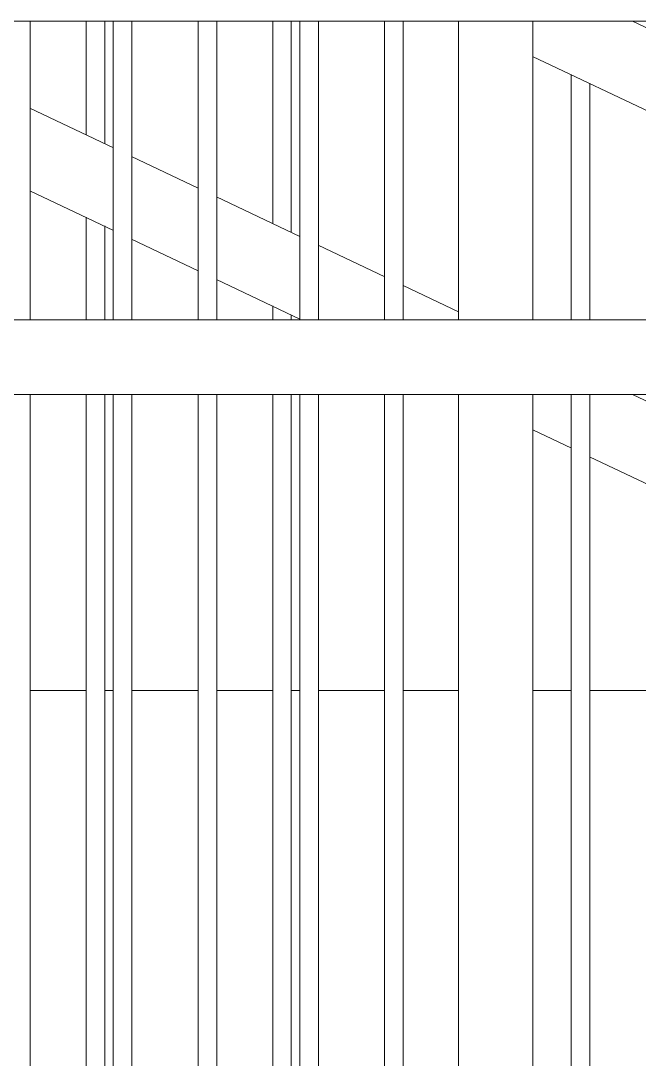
# Model space of a CAD drawing. Header units: millimetres. Extents: x -515342 to 330399, y -224905 to 507333.
# Drawn here: x 202503 to 202834, y -51497 to -50941 of the extents above; entities that cross this region are included whole.
import ezdxf

# ---------------------------------------------------------------- set-up
doc = ezdxf.new("R2010")
doc.units = ezdxf.units.MM
doc.layers.get('0').update_dxf_attribs({"lineweight": 0})
doc.layers.add('Ограждение', color=7, linetype='Continuous', lineweight=0)
doc.layers.add('Стены штриховка поверхности', color=7, linetype='Continuous', lineweight=0)

# ---------------------------------------------------------------- blocks, each defined once
blk = doc.blocks.new('Ограждение - АР_Ограждение_Балясина_D40_900-V31-Фасад Д-А_')
at = {"layer": 'Ограждение'}
for p, q in [((7134.5, 28), (7134.5, 188.19)), ((7174.5, 188.17), (7174.5, 28)), ((7134.5, -672), (7134.5, -11.81)), ((7174.5, -11.83), (7174.5, -672))]:
    blk.add_line(p, q, dxfattribs=at)
blk = doc.blocks.new('Ограждение - АР_Ограждение_Балясина_10-V32-Фасад Д-А_')
at = {"layer": 'Ограждение'}
for p, q in [((7049.5, 28), (7049.5, 188.21)), ((7059.5, 188.21), (7059.5, 28)), ((7049.5, -587.26), (7049.5, -11.79)), ((7059.5, -11.79), (7059.5, -592.01))]:
    blk.add_line(p, q, dxfattribs=at)
blk = doc.blocks.new('Ограждение - АР_Ограждение_Балясина_10-V33-Фасад Д-А_')
at = {"layer": 'Ограждение'}
for p, q in [((6949.5, 28), (6949.5, 188)), ((6959.5, 188), (6959.5, 28)), ((6949.5, -539.76), (6949.5, -12)), ((6959.5, -12), (6959.5, -544.51))]:
    blk.add_line(p, q, dxfattribs=at)
blk = doc.blocks.new('Ограждение - Ограждение-9706166-Фасад Д-А_')
for name in ['Ограждение - АР_Ограждение_Балясина_10-V33-Фасад Д-А_', 'Ограждение - АР_Ограждение_Балясина_10-V32-Фасад Д-А_', 'Ограждение - АР_Ограждение_Балясина_D40_900-V31-Фасад Д-А_']:
    blk.add_blockref(name, (0, 0))
blk = doc.blocks.new('Тип перил - Перила_Внутренний_-9706296-Фасад Д-А_')
at = {"layer": 'Ограждение'}
for p, q in [((7249.63, 177.68), (7227.89, 188)), ((7174.32, 169.17), (7249.63, 133.39))]:
    blk.add_line(p, q, dxfattribs=at)
blk = doc.blocks.new('Ограждение - АР_Ограждение_Балясина_10-V40-Фасад Д-А_')
at = {"layer": 'Ограждение'}
for p, q in [((7035, 188.22), (7035, 79.62)), ((7045, 74.87), (7045, 188.21)), ((7035, 35.53), (7035, 28)), ((7045, 28), (7045, 30.78)), ((7035, -11.78), (7035, -580.38)), ((7045, -585.12), (7045, -11.79))]:
    blk.add_line(p, q, dxfattribs=at)
blk = doc.blocks.new('Ограждение - АР_Ограждение_Балясина_10-V41-Фасад Д-А_')
at = {"layer": 'Ограждение'}
for p, q in [((6935, 188), (6935, 127.12)), ((6945, 122.37), (6945, 188)), ((6935, 83.07), (6935, 28)), ((6945, 28), (6945, 78.32)), ((6935, -12), (6935, -532.88)), ((6945, -537.62), (6945, -12))]:
    blk.add_line(p, q, dxfattribs=at)
blk = doc.blocks.new('Ограждение - Ограждение-9707695-Фасад Д-А_')
for name in ['Ограждение - АР_Ограждение_Балясина_10-V41-Фасад Д-А_', 'Ограждение - АР_Ограждение_Балясина_10-V40-Фасад Д-А_']:
    blk.add_blockref(name, (0, 0))
blk = doc.blocks.new('Тип перил - Перила_Внутренний_-9707720-Фасад Д-А_')
at = {"layer": 'Ограждение'}
for p, q in [((6949.63, 120.18), (6904.87, 141.43)), ((6995.13, 98.57), (6959.37, 115.55)), ((6904.87, 97.15), (6949.63, 75.89)), ((7049.63, 72.68), (7004.87, 93.93)), ((6959.37, 71.26), (6995.13, 54.28)), ((7095.13, 51.07), (7059.37, 68.05)), ((7004.87, 49.65), (7049.63, 28.39)), ((7134.5, 32.36), (7104.87, 46.43)), ((7249.63, -22.32), (7227.89, -12)), ((7174.5, -30.92), (7195.13, -40.72)), ((7204.87, -45.35), (7249.63, -66.61))]:
    blk.add_line(p, q, dxfattribs=at)
blk = doc.blocks.new('Ограждение - АР_Ограждение_Балясина_10-V47-Фасад Д-А_')
at = {"layer": 'Ограждение'}
for p, q in [((6905, 188), (6905, 28)), ((6905, -12), (6905, -518.62))]:
    blk.add_line(p, q, dxfattribs=at)
blk = doc.blocks.new('Ограждение - АР_Ограждение_Балясина_10-V48-Фасад Д-А_')
at = {"layer": 'Ограждение'}
for p, q in [((6995, 28), (6995, 188.23)), ((7005, 188.23), (7005, 28)), ((6995, -561.38), (6995, -11.77)), ((7005, -11.77), (7005, -566.12))]:
    blk.add_line(p, q, dxfattribs=at)
blk = doc.blocks.new('Ограждение - АР_Ограждение_Балясина_10-V49-Фасад Д-А_')
at = {"layer": 'Ограждение'}
for p, q in [((7095, 28), (7095, 188.2)), ((7105, 188.2), (7105, 28)), ((7095, -608.88), (7095, -11.8)), ((7105, -11.8), (7105, -613.62))]:
    blk.add_line(p, q, dxfattribs=at)
blk = doc.blocks.new('Ограждение - АР_Ограждение_Балясина_10-V50-Фасад Д-А_')
at = {"layer": 'Ограждение'}
for p, q in [((7195, 28), (7195, 159.48)), ((7205, 154.73), (7205, 28)), ((7195, -656.38), (7195, -11.83)), ((7205, -11.84), (7205, -661.12))]:
    blk.add_line(p, q, dxfattribs=at)
blk = doc.blocks.new('Ограждение - АР_Ограждение_Балясина_10-V54-Фасад Д-А_')
at = {"layer": 'Ограждение'}
for p, q in [((7195, 28), (7195, 159.48)), ((7205, 154.73), (7205, 28)), ((7195, -656.38), (7195, -11.83)), ((7205, -11.84), (7205, -661.12))]:
    blk.add_line(p, q, dxfattribs=at)
blk = doc.blocks.new('Ограждение - АР_Ограждение_Балясина_10-V55-Фасад Д-А_')
at = {"layer": 'Ограждение'}
for p, q in [((7095, 28), (7095, 188.2)), ((7105, 188.2), (7105, 28)), ((7095, -608.88), (7095, -11.8)), ((7105, -11.8), (7105, -613.62))]:
    blk.add_line(p, q, dxfattribs=at)
blk = doc.blocks.new('Ограждение - АР_Ограждение_Балясина_10-V56-Фасад Д-А_')
at = {"layer": 'Ограждение'}
for p, q in [((6995, 28), (6995, 188.23)), ((7005, 188.23), (7005, 28)), ((6995, -561.38), (6995, -11.77)), ((7005, -11.77), (7005, -566.12))]:
    blk.add_line(p, q, dxfattribs=at)
blk = doc.blocks.new('Ограждение - АР_Ограждение_Балясина_10-V57-Фасад Д-А_')
at = {"layer": 'Ограждение'}
for p, q in [((6905, 188), (6905, 28)), ((6905, -12), (6905, -518.62))]:
    blk.add_line(p, q, dxfattribs=at)
blk = doc.blocks.new('Ограждение - Ограждение-9707916-Фасад Д-А_')
for name in ['Ограждение - АР_Ограждение_Балясина_10-V47-Фасад Д-А_', 'Ограждение - АР_Ограждение_Балясина_10-V57-Фасад Д-А_', 'Ограждение - АР_Ограждение_Балясина_10-V48-Фасад Д-А_', 'Ограждение - АР_Ограждение_Балясина_10-V56-Фасад Д-А_', 'Ограждение - АР_Ограждение_Балясина_10-V49-Фасад Д-А_', 'Ограждение - АР_Ограждение_Балясина_10-V55-Фасад Д-А_', 'Ограждение - АР_Ограждение_Балясина_10-V50-Фасад Д-А_', 'Ограждение - АР_Ограждение_Балясина_10-V54-Фасад Д-А_']:
    blk.add_blockref(name, (0, 0))
blk = doc.blocks.new('Тип верхнего поручня - Верхний поручень_Внутренний_-9972950-Фасад Д-А_')
at = {"layer": 'Ограждение'}
blk.add_line((6848.97, 188), (7719, 188), dxfattribs=at)
blk = doc.blocks.new('Тип перил - Перила_Внутренний_-9972971-Фасад Д-А_')
at = {"layer": 'Ограждение'}
for p, q in [((7719, 28), (6849, 28)), ((6849, -12), (7719, -12))]:
    blk.add_line(p, q, dxfattribs=at)
blk = doc.blocks.new('Ограждение - АР_Ограждение_Балясина_10-V110-Фасад Д-А_')
at = {"layer": 'Ограждение'}
for p, q in [((6995, 28), (6995, 188.23)), ((7005, 188.23), (7005, 28)), ((6995, -561.37), (6995, -11.77)), ((7005, -11.77), (7005, -566.12))]:
    blk.add_line(p, q, dxfattribs=at)
blk = doc.blocks.new('Ограждение - АР_Ограждение_Балясина_10-V111-Фасад Д-А_')
at = {"layer": 'Ограждение'}
for p, q in [((7095, 28), (7095, 188.2)), ((7105, 188.2), (7105, 28)), ((7095, -608.88), (7095, -11.8)), ((7105, -11.8), (7105, -613.62))]:
    blk.add_line(p, q, dxfattribs=at)
blk = doc.blocks.new('Ограждение - АР_Ограждение_Балясина_10-V112-Фасад Д-А_')
at = {"layer": 'Ограждение'}
for p, q in [((7195, 28), (7195, 159.48)), ((7205, 154.73), (7205, 28)), ((7195, -656.38), (7195, -11.83)), ((7205, -11.84), (7205, -661.12))]:
    blk.add_line(p, q, dxfattribs=at)
blk = doc.blocks.new('Ограждение - АР_Ограждение_Балясина_10-V114-Фасад Д-А_')
at = {"layer": 'Ограждение'}
for p, q in [((7195, 28), (7195, 159.48)), ((7205, 154.73), (7205, 28)), ((7195, -656.38), (7195, -11.83)), ((7205, -11.84), (7205, -661.12))]:
    blk.add_line(p, q, dxfattribs=at)
blk = doc.blocks.new('Ограждение - АР_Ограждение_Балясина_10-V115-Фасад Д-А_')
at = {"layer": 'Ограждение'}
for p, q in [((7095, 28), (7095, 188.2)), ((7105, 188.2), (7105, 28)), ((7095, -608.88), (7095, -11.8)), ((7105, -11.8), (7105, -613.62))]:
    blk.add_line(p, q, dxfattribs=at)
blk = doc.blocks.new('Ограждение - АР_Ограждение_Балясина_10-V116-Фасад Д-А_')
at = {"layer": 'Ограждение'}
for p, q in [((6995, 28), (6995, 188.23)), ((7005, 188.23), (7005, 28)), ((6995, -561.37), (6995, -11.77)), ((7005, -11.77), (7005, -566.12))]:
    blk.add_line(p, q, dxfattribs=at)
blk = doc.blocks.new('Ограждение - Ограждение-10129586-Фасад Д-А_')
for name in ['Ограждение - АР_Ограждение_Балясина_10-V47-Фасад Д-А_', 'Ограждение - АР_Ограждение_Балясина_10-V57-Фасад Д-А_', 'Ограждение - АР_Ограждение_Балясина_10-V110-Фасад Д-А_', 'Ограждение - АР_Ограждение_Балясина_10-V116-Фасад Д-А_', 'Ограждение - АР_Ограждение_Балясина_10-V111-Фасад Д-А_', 'Ограждение - АР_Ограждение_Балясина_10-V115-Фасад Д-А_', 'Ограждение - АР_Ограждение_Балясина_10-V112-Фасад Д-А_', 'Ограждение - АР_Ограждение_Балясина_10-V114-Фасад Д-А_']:
    blk.add_blockref(name, (0, 0))
blk = doc.blocks.new('СД_Люблино_Фасады_rvt-1-Фасад Д-А_')
at = {"layer": 'Стены штриховка поверхности', "true_color": 0xcacaca}
h = blk.add_hatch(dxfattribs=at)
h.set_pattern_fill('FP_9', color=9, style=0, pattern_type=2)
h.set_pattern_definition([(0, (7850, -3300), (0, 600), []), (90, (7850, -3300), (-600, 4e-14), [])])
h.paths.add_polyline_path([(7783.53, -672), (7800, -672), (7800, -521.67), (7795.67, -520.77), (7783.53, -518.41), (7777.61, -515.81), (7774.5, -512.7), (7774.5, -672)])
h.paths.add_polyline_path([(7320, -672), (7319.33, -99.71), (7304.87, -92.85), (7304.87, -672), (7319.33, -672)])
h.paths.add_polyline_path([(6950, -672), (7134.5, -672), (7134.5, -649.78), (6950, -562.14), (6950, -652)])
h.paths.add_polyline_path([(7295.13, -672), (7295.13, -88.22), (7259.37, -71.24), (7259.45, -672), (7261.3, -672)])
h.paths.add_polyline_path([(7734.5, -672), (7734.5, -176.5), (7659.37, -176.5), (7659.37, -672), (7667.48, -672)])
h.paths.add_polyline_path([(7649.63, -672), (7649.63, -176.5), (7559.37, -176.5), (7559.37, -672), (7586.78, -672)])
h.paths.add_polyline_path([(7244.87, -672), (7249.63, -672), (7249.63, -66.61), (7244.87, -64.35), (7244.87, -586.38)])
h.paths.add_polyline_path([(7380, -672), (7380, -128.53), (7369, -123.31), (7369, -672)])
h.paths.add_polyline_path([(7420, -672), (7435.13, -672), (7434.47, -154.41), (7420, -147.53), (7420, -586.38)])
h.paths.add_polyline_path([(7449.63, -672), (7449.63, -161.61), (7444.87, -159.35), (7444.87, -672)])
h.paths.add_polyline_path([(7459.37, -672), (7470, -672), (7469.02, -169.94), (7459.37, -167.8), (7459.37, -586.38)])
h.paths.add_polyline_path([(7235.13, -672), (7235.13, -59.72), (7204.87, -45.35), (7204.87, -661.07), (7227.89, -672)])
h.paths.add_polyline_path([(7549.63, -672), (7549.63, -176.5), (7510, -176.5), (7510, -672)])
h.paths.add_polyline_path([(7181.28, -672), (7174.5, -668.78), (7174.5, -672)])
h.paths.add_polyline_path([(7195.13, -656.43), (7195.13, -40.72), (7174.5, -30.92), (7174.5, -646.64)])
h.paths.add_polyline_path([(7134.5, -627.64), (7134.5, -12), (7104.87, -12), (7104.87, -613.57), (7116.24, -618.97)])
h.paths.add_polyline_path([(7095.13, -608.93), (7095.13, -12), (7059.37, -12), (7059.37, -591.95), (7087.23, -605.18)])
h.paths.add_polyline_path([(7049.63, -587.32), (7049.63, -12), (7044.87, -12), (7044.87, -585.07), (7047.64, -586.38)])
h.paths.add_polyline_path([(7035.13, -580.43), (7035.13, -12), (7004.87, -12), (7004.87, -566.07), (7029.21, -577.62)])
h.paths.add_polyline_path([(6995.13, -561.43), (6995.13, -12), (6959.37, -12), (6959.37, -544.45), (6971.18, -550.06)])
h.paths.add_polyline_path([(6689, -550), (6689, -438.17), (6650, -419.64), (6650, -550)])
h.paths.add_polyline_path([(6924.44, -550), (6830.72, -505.48), (6820, -517.2), (6820, -550), (6913.16, -550)])
h.paths.add_polyline_path([(6778.19, -550), (6780, -550), (6780, -521.67), (6769, -521.67), (6769, -550)])
h.paths.add_polyline_path([(6949.63, -539.82), (6949.63, -12), (6944.87, -12), (6944.87, -537.57)])
h.paths.add_polyline_path([(6935.13, -532.93), (6935.13, -12), (6904.87, -12), (6904.87, -518.57), (6913.16, -522.5)])
h.paths.add_polyline_path([(6895.13, -513.93), (6895.13, -12), (6859.37, -12), (6859.37, -496.95), (6894.35, -513.57)])
h.paths.add_polyline_path([(7775.67, -488.33), (7774.71, -489.3), (7775.45, -489.3)])
h.paths.add_polyline_path([(7795.67, -508.33), (7800, -507.37), (7800, -469.67), (7795.67, -468.77), (7783.53, -466.41), (7777.61, -463.81), (7775.67, -461.87), (7776.65, -490.71), (7781.52, -502.48), (7794.27, -507.76)])
h.paths.add_polyline_path([(6780, -508.33), (6780, -481.39), (6769, -476.17), (6769, -508.33)])
h.paths.add_polyline_path([(6849.63, -492.32), (6848.48, -435.83), (6847.23, -432), (6848.7, -437.74), (6848.48, -443.96), (6846.95, -448.47), (6844.87, -451.88), (6844.87, -490.07)])
h.paths.add_polyline_path([(6822.33, -479.36), (6822.33, -461.87), (6820, -465.2), (6820.39, -478.43)])
h.paths.add_polyline_path([(7795.67, -456.33), (7800, -455.37), (7800, -412.07), (7795.67, -411.17), (7789, -411.17), (7788.32, -434.62), (7783.72, -426.43), (7780.14, -423.38), (7784.43, -427.54), (7787.71, -433.35), (7788.7, -437.74), (7788.48, -443.96), (7786.95, -448.47), (7786.32, -452.46), (7794.27, -455.76)])
h.paths.add_polyline_path([(6773.86, -456.33), (6780, -456.33), (6780, -412.07), (6769, -412.07), (6769.57, -454.3)])
h.paths.add_polyline_path([(6689, -416.03), (6689, -12), (6659.37, -12), (6659.37, -401.95), (6681.06, -412.25)])
h.paths.add_polyline_path([(7795.67, -398.73), (7800, -397.77), (7800, -354.47), (7795.67, -353.57), (7789, -353.57), (7790.02, -396.4), (7794.27, -398.16)])
h.paths.add_polyline_path([(6780, -398.73), (6780, -354.47), (6769, -354.47), (6769, -398.73)])
h.paths.add_polyline_path([(6594.02, -368), (6595.13, -367.94), (6595.13, -12), (6590, -12), (6590, -368)])
h.paths.add_polyline_path([(6609, -368), (6609, -12), (6604.87, -12), (6604.87, -368)])
h.paths.add_polyline_path([(7795.67, -341.13), (7800, -340.17), (7800, -296.87), (7795.67, -295.97), (7789, -295.35), (7790.02, -338.8), (7794.27, -340.56)])
h.paths.add_polyline_path([(6780, -341.13), (6780, -296.87), (6769, -296.87), (6769, -341.13)])
h.paths.add_polyline_path([(7795.67, -283.53), (7800, -282.57), (7800, -246.67), (7789, -246.67), (7790.02, -281.2), (7794.27, -282.96)])
h.paths.add_polyline_path([(6780, -283.53), (6780, -246.67), (6775.67, -245.77), (6775.67, -244.71), (6769, -246.68), (6769, -283.53)])
h.paths.add_polyline_path([(7795.67, -225.93), (7800, -224.97), (7800, -194.67), (7789, -194.67), (7790.02, -223.6), (7794.27, -225.36)])
h.paths.add_polyline_path([(6780, -225.93), (6780, -194.67), (6775.67, -193.77), (6775.67, -192.71), (6769, -194.68), (6769, -225.93), (6775.67, -225.93)])
h.paths.add_polyline_path([(6775.67, -182.23), (6775.67, -181.67), (6769.15, -182.12)])
h.paths.add_polyline_path([(7789.65, -181.33), (7795.67, -180.77), (7789, -180.15), (7789, -181.33)])
h.paths.add_polyline_path([(6780, -168.33), (6780, -137.07), (6775.67, -136.17), (6775.67, -135.11), (6769, -137.08), (6769, -168.33), (6775.67, -168.33)])
h.paths.add_polyline_path([(7667.48, -136.5), (7734.5, -136.37), (7734.5, -96.92), (7659.37, -61.24), (7659.37, -136.5)])
h.paths.add_polyline_path([(7549.63, -136.5), (7549.63, -12), (7510, -12), (7510, -136.5)])
h.paths.add_polyline_path([(7585.79, -136.5), (7649.63, -136.5), (7649.63, -56.61), (7559.37, -13.74), (7559.37, -136.5)])
h.paths.add_polyline_path([(7470, -127), (7470, -12), (7459.37, -12), (7459.37, -121.95), (7469.02, -126.53)])
h.paths.add_polyline_path([(6775.67, -124.63), (6775.67, -124.07), (6769.15, -124.52)])
h.paths.add_polyline_path([(7449.63, -117.32), (7449.63, -12), (7444.87, -12), (7444.87, -115.07)])
h.paths.add_polyline_path([(6775.67, -110.73), (6780, -110.73), (6780, -79.47), (6775.67, -78.57), (6775.67, -77.51), (6769, -79.48), (6769, -110.73)])
h.paths.add_polyline_path([(7435.13, -110.43), (7435.13, -12), (7420, -12), (7420, -103.25)])
h.paths.add_polyline_path([(7380, -84.25), (7380, -12), (7369, -12), (7369, -79.03), (7377.35, -82.99)])
h.paths.add_polyline_path([(7800, -83.75), (7800, -79.47), (7790.98, -79.47)])
h.paths.add_polyline_path([(6629, -73.67), (6633.29, -71.75), (6626.71, -73.26)])
h.paths.add_polyline_path([(6775.67, -67.03), (6775.67, -66.13), (6780, -66.13), (6779, -21.87), (6775.67, -20.97), (6775.67, -19.91), (6769, -21.88), (6769.1, -66.92), (6773.73, -67)])
h.paths.add_polyline_path([(6622.42, -65.34), (6622.42, -61.82), (6622.42, -64.82)])
h.paths.add_polyline_path([(7795.67, -60.33), (7800, -60.33), (7800, -21.87), (7789, -21.87), (7790.02, -58), (7794.27, -59.76)])
h.paths.add_polyline_path([(7320, -55.75), (7319.33, -12), (7304.87, -12), (7304.87, -48.57), (7319.33, -55.43)])
h.paths.add_polyline_path([(7734.5, -52.64), (7733.51, -11.95), (7659.37, -12), (7659.37, -16.95), (7734.04, -52.42)])
h.paths.add_polyline_path([(7295.13, -43.93), (7295.13, -12), (7259.37, -12), (7259.37, -26.95)])
h.paths.add_polyline_path([(7490, -43.17), (7494.29, -41.24), (7485.71, -41.6), (7487.71, -42.76)])
h.paths.add_polyline_path([(7249.63, -22.32), (7249.63, -12), (7244.87, -12), (7244.87, -20.07)])
h.paths.add_polyline_path([(7235.13, -15.43), (7235.13, -12), (7227.89, -12)])
h.paths.add_polyline_path([(7789, -8.53), (7800, -8.53), (7800, 22.08), (7789, 23.5), (7789, -3.88)])
h.paths.add_polyline_path([(7800, 22.73), (7800, 22.76), (7794.77, 23.49)])
h.paths.add_polyline_path([(6689, 28), (6689.68, 133), (6695.13, 133), (6694.86, 188), (6659.37, 188), (6659.37, 28), (6681.06, 28)])
h.paths.add_polyline_path([(7295.13, 28), (7295.13, 111.78), (7259.37, 128.76), (7259.37, 28)])
h.paths.add_polyline_path([(7304.87, 28), (7320, 28), (7319.33, 100.29), (7304.87, 107.15), (7304.87, 47.68)])
h.paths.add_polyline_path([(7204.87, 28), (7235.13, 28), (7235.13, 140.28), (7204.87, 154.65), (7204.87, 93.21)])
h.paths.add_polyline_path([(7249.63, 28), (7249.63, 133.39), (7244.87, 135.65), (7244.87, 28), (7246.63, 28)])
h.paths.add_polyline_path([(6649.63, 28), (6649, 188), (6644.87, 188), (6644.87, 133), (6649, 133), (6649, 28)])
h.paths.add_polyline_path([(7465.17, 28), (7470, 28.72), (7459.37, 32.82), (7459.37, 28), (7463.81, 28)])
h.paths.add_polyline_path([(6623.23, 181.33), (6624.71, 182.19), (6623.23, 181.34)])
h.paths.add_polyline_path([(6609, 28), (6609.68, 133), (6622.33, 133), (6622.33, 188), (6604.87, 188), (6604.87, 28)])
h.paths.add_polyline_path([(6595.13, 28), (6595.13, 188), (6590, 188), (6590, 28)])
h.paths.add_polyline_path([(7049.63, 28), (7049.63, 28.39), (7044.87, 30.65), (7044.87, 28)])
h.paths.add_polyline_path([(7035.13, 28), (7035.13, 35.28), (7004.87, 49.65), (7004.87, 28)])
h.paths.add_polyline_path([(6895.13, 28), (6895.13, 101.78), (6859.37, 118.76), (6859.37, 28), (6871.63, 28)])
h.paths.add_polyline_path([(7369, 28), (7380, 28), (7380, 71.47), (7369, 76.69), (7369, 44.67)])
h.paths.add_polyline_path([(7195.13, 28), (7195.13, 159.28), (7174.5, 169.08), (7174.5, 28)])
h.paths.add_polyline_path([(7420, 28), (7435.13, 28), (7434.47, 45.59), (7420, 52.47), (7420, 44.67)])
h.paths.add_polyline_path([(6904.87, 28), (6935.13, 28), (6935.13, 82.78), (6904.87, 97.15), (6904.87, 34.7)])
h.paths.add_polyline_path([(6780, 28), (6779, 35.73), (6775.67, 36.63), (6775.67, 37.69), (6769, 35.72), (6769, 28), (6779, 28)])
h.paths.add_polyline_path([(6995.13, 28), (6995.13, 54.28), (6959.37, 71.26), (6959.37, 28), (6971.18, 28)])
h.paths.add_polyline_path([(6944.87, 28), (6949.63, 28), (6949.63, 75.89), (6944.87, 78.15), (6944.87, 42.75)])
h.paths.add_polyline_path([(7449.63, 28), (7449.63, 38.39), (7444.87, 40.65), (7444.87, 28)])
h.paths.add_polyline_path([(7341.94, 28.43), (7341.95, 28.49), (7341.94, 28.49)])
h.paths.add_polyline_path([(7134.5, 32.36), (7134.5, 188), (7104.87, 188), (7104.87, 46.43)])
h.paths.add_polyline_path([(6775.67, 48.17), (6775.67, 49.07), (6780, 49.07), (6780, 93.33), (6775.67, 94.23), (6775.67, 95.29), (6770.77, 93.43), (6767.29, 92.79), (6762.33, 88.23), (6760, 84.89), (6760.59, 82.6), (6769, 82.6), (6769.1, 48.28)])
h.paths.add_polyline_path([(7095.13, 51.07), (7095.13, 188), (7059.37, 188), (7059.37, 68.05), (7087.23, 54.82)])
h.paths.add_polyline_path([(7800, 62.34), (7800, 93.33), (7789, 93.21), (7790, 63.5), (7796.02, 62.8)])
h.paths.add_polyline_path([(7539.82, 63.5), (7549.63, 63.5), (7549.63, 188), (7510, 188), (7510, 63.5), (7539.53, 63.5)])
h.paths.add_polyline_path([(7609.45, 63.5), (7649.63, 63.5), (7649.63, 188), (7559.37, 188), (7559.37, 63.5)])
h.paths.add_polyline_path([(7659.37, 63.5), (7734.5, 63.5), (7733.51, 188.05), (7659.37, 186.67), (7659.37, 88.44)])
h.paths.add_polyline_path([(7049.63, 72.68), (7049.63, 188), (7044.87, 188), (7044.87, 74.93)])
h.paths.add_polyline_path([(7470, 73), (7470, 188), (7459.37, 188), (7459.37, 78.05), (7469.02, 73.47)])
h.paths.add_polyline_path([(7035.13, 79.57), (7035.13, 188), (7004.87, 188), (7004.87, 93.93), (7006.4, 93.21)])
h.paths.add_polyline_path([(7449.63, 82.68), (7449.63, 188), (7444.87, 188), (7444.87, 84.93)])
h.paths.add_polyline_path([(7435.13, 89.57), (7435.13, 188), (7420, 188), (7420, 96.75), (7432.5, 90.81)])
h.paths.add_polyline_path([(6995.13, 98.57), (6995.13, 188), (6959.37, 188), (6959.37, 115.55), (6971.18, 109.94)])
h.paths.add_polyline_path([(6760, 102.57), (6768.09, 105.59), (6769.1, 105.88), (6780, 106.67), (6780, 150.93), (6775.67, 151.83), (6775.67, 152.89), (6770.77, 151.03), (6767.74, 150.92), (6761.98, 145.5), (6760, 142.49), (6760, 104.12)])
h.paths.add_polyline_path([(7789, 106.67), (7800, 106.67), (7800, 150), (7789, 150), (7789, 141.75)])
h.paths.add_polyline_path([(7380, 115.75), (7380, 188), (7360, 188), (7360, 133), (7369, 133), (7369, 120.97), (7377.35, 117.01)])
h.paths.add_polyline_path([(6949.63, 120.18), (6949.63, 188), (6944.87, 188), (6944.87, 122.43)])
h.paths.add_polyline_path([(6935.13, 127.07), (6935.13, 188), (6904.87, 188), (6904.87, 141.43)])
h.paths.add_polyline_path([(6719, 133), (6720, 133), (6719, 185.44), (6715.67, 187.03), (6715.67, 133)])
h.paths.add_polyline_path([(7320, 144.25), (7319.33, 188), (7304.87, 188), (7304.87, 151.43), (7319.33, 144.57)])
h.paths.add_polyline_path([(6895.13, 146.07), (6895.13, 188), (6859.37, 188), (6859.37, 163.05)])
h.paths.add_polyline_path([(7295.13, 156.07), (7295.13, 188), (7259.37, 188), (7259.37, 173.05), (7284.81, 160.97)])
h.paths.add_polyline_path([(6760, 160.17), (6765.24, 163.48), (6760, 165.97), (6760, 161.72)])
h.paths.add_polyline_path([(7249.63, 177.68), (7249.63, 188), (7244.87, 188), (7244.87, 179.93)])
h.paths.add_polyline_path([(6634.77, 181.33), (6635.13, 181.33), (6635.13, 183.96)])
h.paths.add_polyline_path([(6714.77, 181.33), (6715.44, 182.12), (6714.5, 182.88)])
h.paths.add_polyline_path([(7235.13, 184.57), (7235.13, 188), (7227.89, 188), (7232.29, 185.91)])
at = {"layer": 'Ограждение', "lineweight": 9}
for name in ['Ограждение - Ограждение-9706166-Фасад Д-А_', 'Ограждение - Ограждение-9707916-Фасад Д-А_', 'Ограждение - Ограждение-10129586-Фасад Д-А_', 'Ограждение - Ограждение-9707695-Фасад Д-А_', 'Тип перил - Перила_Внутренний_-9706296-Фасад Д-А_', 'Тип перил - Перила_Внутренний_-9707720-Фасад Д-А_', 'Тип верхнего поручня - Верхний поручень_Внутренний_-9972950-Фасад Д-А_', 'Тип перил - Перила_Внутренний_-9972971-Фасад Д-А_']:
    blk.add_blockref(name, (0, 0), dxfattribs=at)

msp = doc.modelspace()

# ---------------------------------------------------------------- block references
msp.add_blockref('СД_Люблино_Фасады_rvt-1-Фасад Д-А_', (195602.9839, -51129.182))

doc.saveas('drawing.dxf')
